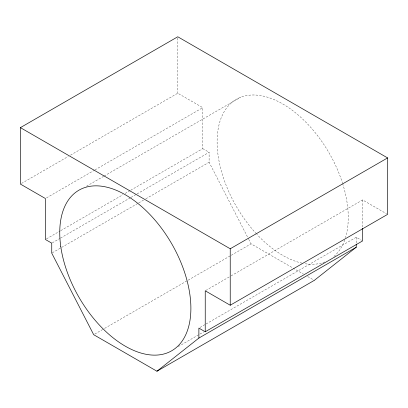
<?xml version="1.0" encoding="UTF-8"?>
<svg xmlns="http://www.w3.org/2000/svg" width="408" height="408" viewBox="0 0 408 408"><rect width="100%" height="100%" fill="white"/><g stroke="black" fill="none" stroke-linecap="round" stroke-linejoin="round"><path stroke-width="0.31" stroke-dasharray="2.04 1.53" d="M21.502 183.447L68.274 156.448M70.472 155.173L177.771 93.228L202.766 107.656L202.766 148.634L130.682 190.25M46.497 197.88L94.37 170.243M94.916 169.922L202.766 107.656M86.471 186.247L103.698 176.302M104.076 176.083L240.536 97.298M46.497 238.859L60.251 230.913M60.802 230.596L122.981 194.698M125.179 193.428L130.137 190.572M52.295 242.842L59.996 238.394M60.547 238.073L130.427 197.727M130.978 197.411L136.481 194.234M137.032 193.917L209.115 152.301L209.115 162.262L248.431 238.746M52.295 252.802L61.098 247.722M61.649 247.401L138.134 203.245M138.684 202.929L143.636 200.068M145.834 198.798L209.115 162.262M94.784 334.065L104.137 328.664M104.688 328.348L230.693 255.597M231.244 255.281L251.053 243.846L303.317 274.018M205.785 290.481L230.546 276.18M231.096 275.864L362.605 199.94L386.514 213.741M199.986 327.476L205.489 324.299M206.04 323.978L356.255 237.252L361.544 240.307M178.296 346.57L203.776 331.857M202.766 148.634L209.115 152.301M307.714 276.558L314.318 280.367M248.722 239.312L251.053 243.846M362.605 199.94L362.605 227.679M356.255 237.252L356.255 243.479M177.771 38.041L177.771 93.228M324.834 261.967A92.733 53.54 60 0 1 305.108 263.731M302.104 263.16A92.733 53.54 60 0 1 256.861 234.32M256.443 233.866A92.733 53.54 60 0 1 235.997 99.516A92.733 53.54 60 0 1 342.404 182.835M342.593 183.427A92.733 53.54 60 0 1 345.5 237.614M344.724 239.965A92.733 53.54 60 0 1 333.82 256.55"/><path stroke-width="0.61" d="M205.234 331.775L205.234 290.797L230.229 305.23L387.6 214.368L387.6 157.916L177.771 36.771L20.4 127.633L20.4 184.084L45.395 198.518L45.395 239.491L51.745 243.158L51.745 253.123L93.682 334.703L156.947 371.229L198.885 338.074L198.885 328.108L205.234 331.775L362.605 240.914L362.605 228.307M356.255 244.101L356.255 247.217L314.318 280.367L156.947 371.229M20.4 127.633L230.229 248.773L387.6 157.916M198.885 338.074L356.255 247.217M230.229 248.773L230.229 305.23M60.741 246.356A92.733 53.54 60 0 0 167.464 352.823A92.733 53.54 60 0 0 147.742 212.287A92.733 53.54 60 0 0 60.741 246.356"/></g></svg>
